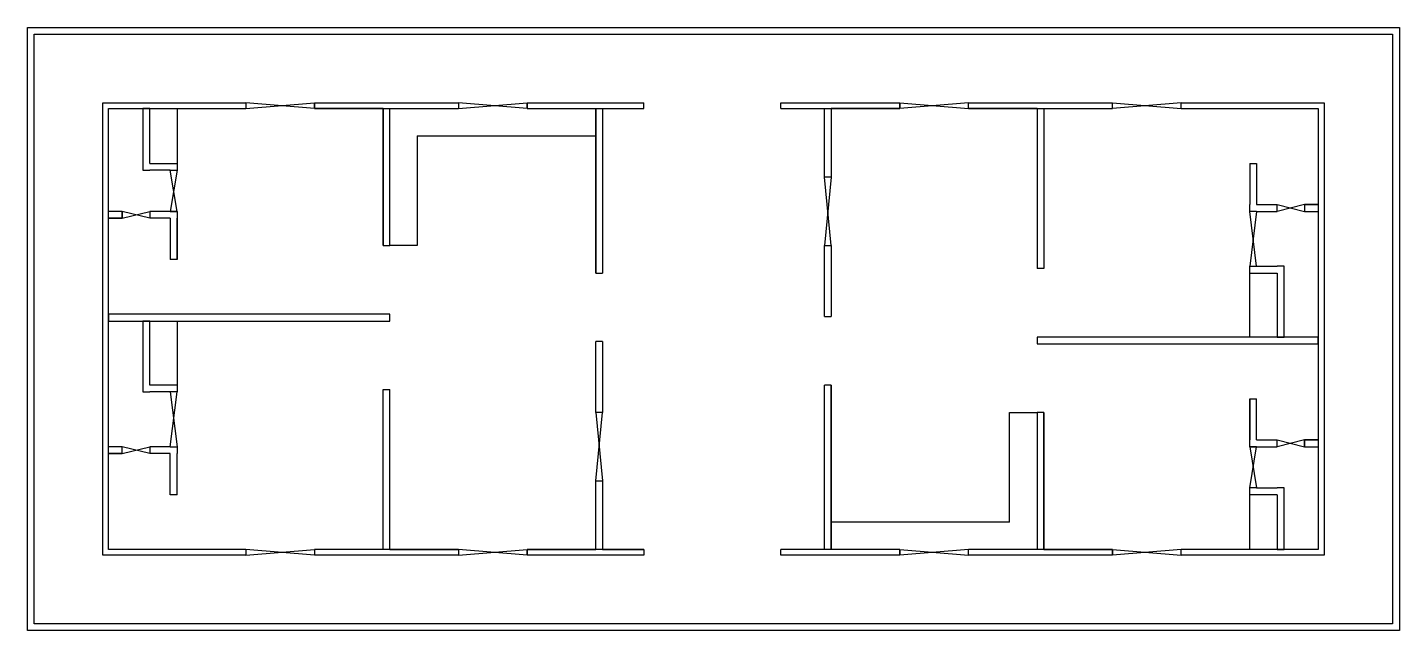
# Model space of a CAD drawing. Header units: inches. Extents: x -657 to 543, y -1701 to -1173.
import ezdxf

# ---------------------------------------------------------------- set-up
doc = ezdxf.new("R2010")
doc.units = ezdxf.units.IN
doc.header["$MEASUREMENT"] = 0

msp = doc.modelspace()

# ---------------------------------------------------------------- linework, layer by layer
for p, q in [((-657.4, -1701.2), (-657.4, -1173.2)), ((-657.4, -1173.2), (542.6, -1173.2)), ((542.6, -1173.2), (542.6, -1701.2)), ((-651.4, -1695.2), (-651.4, -1179.2)), ((-651.4, -1179.2), (536.6, -1179.2)), ((536.6, -1179.2), (536.6, -1695.2)), ((-591.4, -1239.2), (-466.4, -1239.2)), ((-591.4, -1635.2), (-591.4, -1239.2)), ((-591.4, -1635.2), (-591.4, -1239.2)), ((-591.4, -1239.2), (-466.4, -1239.2)), ((-586.4, -1630.2), (-586.4, -1244.2)), ((-586.4, -1244.2), (-466.4, -1244.2)), ((-586.4, -1244.2), (-526.4, -1244.2)), ((-585.4, -1244.2), (-466.4, -1244.2)), ((-550.4, -1244.2), (-556.4, -1244.2)), ((-556.4, -1244.2), (-556.4, -1292.2)), ((-550.4, -1292.2), (-550.4, -1244.2)), ((-526.4, -1244.2), (-526.4, -1298.2)), ((-466.4, -1239.2), (-466.4, -1244.2)), ((-466.4, -1244.2), (-406.4, -1239.2)), ((-406.4, -1244.2), (-466.4, -1239.2)), ((-406.4, -1239.2), (-280.4, -1239.2)), ((-406.4, -1244.2), (-406.4, -1239.2)), ((-406.4, -1239.2), (-406.4, -1244.2)), ((-406.4, -1239.2), (-280.4, -1239.2)), ((-406.4, -1244.2), (-280.4, -1244.2)), ((-346.4, -1244.2), (-406.4, -1244.2)), ((-406.4, -1244.2), (-280.4, -1244.2)), ((-346.4, -1364.2), (-346.4, -1244.2)), ((-346.4, -1244.2), (-346.4, -1364.2)), ((-340.4, -1364.2), (-340.4, -1244.2)), ((-340.4, -1244.2), (-316.4, -1244.2)), ((-280.4, -1239.2), (-280.4, -1244.2)), ((-280.4, -1244.2), (-220.4, -1239.2)), ((-220.4, -1244.2), (-280.4, -1239.2)), ((-220.4, -1244.2), (-220.4, -1239.2)), ((-220.4, -1239.2), (-220.4, -1244.2)), ((-220.4, -1239.2), (-118.4, -1239.2)), ((-220.4, -1244.2), (-118.4, -1244.2)), ((-160.4, -1388.2), (-160.4, -1244.2)), ((-160.4, -1244.2), (-154.4, -1244.2)), ((-160.4, -1244.2), (-160.4, -1388.2)), ((-154.4, -1244.2), (-154.4, -1388.2)), ((-118.4, -1244.2), (-118.4, -1239.2)), ((1.6, -1244.2), (1.6, -1239.2)), ((1.6, -1239.2), (105.6, -1239.2)), ((1.6, -1244.2), (105.6, -1244.2)), ((39.6, -1304.2), (39.6, -1244.2)), ((45.6, -1244.2), (45.6, -1304.2)), ((105.6, -1244.2), (45.6, -1244.2)), ((45.6, -1244.2), (45.6, -1304.2)), ((105.6, -1239.2), (105.6, -1244.2)), ((165.6, -1239.2), (105.6, -1244.2)), ((105.6, -1244.2), (105.6, -1239.2)), ((105.6, -1239.2), (165.6, -1244.2)), ((165.6, -1244.2), (165.6, -1239.2)), ((165.6, -1239.2), (291.6, -1239.2)), ((225.6, -1244.2), (165.6, -1244.2)), ((225.6, -1244.2), (165.6, -1244.2)), ((165.6, -1244.2), (291.6, -1244.2)), ((225.6, -1244.2), (225.6, -1384.2)), ((231.6, -1244.2), (231.6, -1384.2)), ((351.6, -1239.2), (291.6, -1244.2)), ((291.6, -1244.2), (291.6, -1239.2)), ((291.6, -1239.2), (351.6, -1244.2)), ((351.6, -1244.2), (351.6, -1239.2)), ((351.6, -1239.2), (476.6, -1239.2)), ((351.6, -1244.2), (471.6, -1244.2)), ((471.6, -1244.2), (471.6, -1630.2)), ((476.6, -1239.2), (476.6, -1635.2)), ((-316.4, -1268.2), (-316.4, -1364.2)), ((-316.4, -1268.2), (-160.4, -1268.2)), ((-556.4, -1292.2), (-556.4, -1298.2)), ((-550.4, -1292.2), (-526.4, -1292.2)), ((411.6, -1292.2), (411.6, -1328.2)), ((411.6, -1292.2), (417.6, -1292.2)), ((417.6, -1292.2), (417.6, -1328.2)), ((-556.4, -1298.2), (-550.4, -1298.2)), ((-532.4, -1298.2), (-550.4, -1298.2)), ((-532.4, -1298.2), (-526.4, -1298.2)), ((-526.4, -1298.2), (-532.4, -1334.2)), ((-526.4, -1334.2), (-532.4, -1298.2)), ((45.6, -1304.2), (39.6, -1304.2)), ((45.6, -1304.2), (39.6, -1364.2)), ((45.6, -1364.2), (39.6, -1304.2)), ((411.6, -1334.2), (411.6, -1328.2)), ((417.6, -1328.2), (435.6, -1328.2)), ((435.6, -1334.2), (435.6, -1328.2)), ((459.6, -1328.2), (435.6, -1334.2)), ((435.6, -1334.2), (435.6, -1328.2)), ((435.6, -1328.2), (459.6, -1334.2)), ((471.6, -1328.2), (459.6, -1328.2)), ((459.6, -1328.2), (459.6, -1334.2)), ((459.6, -1328.2), (471.6, -1328.2)), ((-574.4, -1334.2), (-586.4, -1334.2)), ((-574.4, -1340.2), (-586.4, -1340.2)), ((-586.4, -1340.2), (-574.4, -1340.2)), ((-574.4, -1340.2), (-574.4, -1334.2)), ((-550.4, -1340.2), (-574.4, -1334.2)), ((-574.4, -1334.2), (-574.4, -1340.2)), ((-574.4, -1340.2), (-550.4, -1334.2)), ((-526.4, -1334.2), (-550.4, -1334.2)), ((-550.4, -1334.2), (-550.4, -1340.2)), ((-532.4, -1340.2), (-550.4, -1340.2)), ((-532.4, -1334.2), (-526.4, -1334.2)), ((-532.4, -1340.2), (-532.4, -1376.2)), ((-526.4, -1334.2), (-526.4, -1376.2)), ((-526.4, -1376.2), (-526.4, -1340.2)), ((417.6, -1334.2), (411.6, -1334.2)), ((417.6, -1334.2), (411.6, -1382.2)), ((417.6, -1382.2), (411.6, -1334.2)), ((417.6, -1334.2), (435.6, -1334.2)), ((459.6, -1334.2), (471.6, -1334.2)), ((-346.4, -1364.2), (-340.4, -1364.2)), ((-316.4, -1364.2), (-340.4, -1364.2)), ((39.6, -1426.2), (39.6, -1364.2)), ((39.6, -1364.2), (45.6, -1364.2)), ((39.6, -1364.2), (45.6, -1364.2)), ((45.6, -1364.2), (45.6, -1426.2)), ((-526.4, -1376.2), (-532.4, -1376.2)), ((-160.4, -1388.2), (-154.4, -1388.2)), ((231.6, -1384.2), (225.6, -1384.2)), ((411.6, -1444.2), (411.6, -1382.2)), ((411.6, -1382.2), (417.6, -1382.2)), ((411.6, -1382.2), (417.6, -1382.2)), ((411.6, -1388.2), (417.6, -1388.2)), ((417.6, -1382.2), (435.6, -1382.2)), ((417.6, -1388.2), (435.6, -1388.2)), ((441.6, -1382.3), (435.6, -1382.2)), ((435.6, -1388.2), (435.6, -1444.2)), ((441.6, -1444.2), (441.6, -1382.3)), ((-340.4, -1424.2), (-586.4, -1424.2)), ((-586.4, -1424.2), (-586.4, -1430.2)), ((-340.4, -1430.2), (-340.4, -1424.2)), ((39.6, -1426.2), (45.6, -1426.2)), ((-586.4, -1430.2), (-340.4, -1430.2)), ((-586.4, -1430.2), (-526.4, -1430.2)), ((-550.4, -1430.2), (-556.4, -1430.2)), ((-556.4, -1430.2), (-556.4, -1492.1)), ((-550.4, -1486.2), (-550.4, -1430.2)), ((-526.4, -1430.2), (-526.4, -1492.2)), ((-160.4, -1510.2), (-160.4, -1448.2)), ((-154.4, -1448.2), (-160.4, -1448.2)), ((-154.4, -1448.2), (-154.4, -1510.2)), ((471.6, -1444.2), (225.6, -1444.2)), ((225.6, -1444.2), (225.6, -1450.2)), ((225.6, -1450.2), (471.6, -1450.2)), ((471.6, -1444.2), (411.6, -1444.2)), ((435.6, -1444.2), (441.6, -1444.2)), ((471.6, -1450.2), (471.6, -1444.2)), ((-532.4, -1486.2), (-550.4, -1486.2)), ((-526.4, -1486.2), (-532.4, -1486.2)), ((39.6, -1630.2), (39.6, -1486.2)), ((45.6, -1486.2), (39.6, -1486.2)), ((45.6, -1630.2), (45.6, -1486.2)), ((45.6, -1486.2), (45.6, -1630.2)), ((-556.4, -1492.1), (-550.4, -1492.2)), ((-532.4, -1492.2), (-550.4, -1492.2)), ((-526.4, -1492.2), (-532.4, -1492.2)), ((-532.4, -1540.2), (-526.4, -1492.2)), ((-526.4, -1492.2), (-532.4, -1492.2)), ((-532.4, -1492.2), (-526.4, -1540.2)), ((-346.4, -1630.2), (-346.4, -1490.2)), ((-346.4, -1490.2), (-340.4, -1490.2)), ((-340.4, -1630.2), (-340.4, -1490.2)), ((411.6, -1498.2), (417.6, -1498.2)), ((411.6, -1498.2), (411.6, -1534.2)), ((411.6, -1540.2), (411.6, -1498.2)), ((417.6, -1534.2), (417.6, -1498.2)), ((-154.4, -1510.2), (-160.4, -1510.2)), ((-160.4, -1570.2), (-154.4, -1510.2)), ((-154.4, -1510.2), (-160.4, -1510.2)), ((-160.4, -1510.2), (-154.4, -1570.2)), ((201.6, -1606.2), (201.6, -1510.2)), ((201.6, -1510.2), (225.6, -1510.2)), ((231.6, -1510.2), (225.6, -1510.2)), ((225.6, -1510.2), (225.6, -1630.2)), ((231.6, -1630.2), (231.6, -1510.2)), ((231.6, -1510.2), (231.6, -1630.2)), ((417.6, -1534.2), (435.6, -1534.2)), ((435.6, -1540.2), (435.6, -1534.2)), ((435.6, -1534.2), (459.6, -1540.2)), ((459.6, -1534.2), (435.6, -1540.2)), ((471.6, -1534.2), (459.6, -1534.2)), ((459.6, -1534.2), (459.6, -1540.2)), ((459.6, -1540.2), (459.6, -1534.2)), ((459.6, -1534.2), (471.6, -1534.2)), ((-574.4, -1540.2), (-586.4, -1540.2)), ((-574.4, -1546.2), (-586.4, -1546.2)), ((-586.4, -1546.2), (-574.4, -1546.2)), ((-574.4, -1546.2), (-574.4, -1540.2)), ((-574.4, -1546.2), (-550.4, -1540.2)), ((-550.4, -1546.2), (-574.4, -1540.2)), ((-532.4, -1540.2), (-550.4, -1540.2)), ((-550.4, -1540.2), (-550.4, -1546.2)), ((-550.4, -1540.2), (-550.4, -1546.2)), ((-532.4, -1546.2), (-550.4, -1546.2)), ((-532.4, -1540.2), (-526.4, -1540.2)), ((-532.4, -1582.2), (-532.4, -1546.2)), ((-526.4, -1540.2), (-526.4, -1546.2)), ((-526.4, -1582.2), (-526.4, -1546.2)), ((411.6, -1540.2), (435.6, -1540.2)), ((411.6, -1576.2), (417.6, -1540.2)), ((417.6, -1540.2), (411.6, -1540.2)), ((411.6, -1540.2), (417.6, -1576.2)), ((459.6, -1540.2), (471.6, -1540.2)), ((-160.4, -1630.2), (-160.4, -1570.2)), ((-160.4, -1630.2), (-160.4, -1570.2)), ((-160.4, -1570.2), (-154.4, -1570.2)), ((-154.4, -1570.2), (-154.4, -1630.2)), ((-526.4, -1582.2), (-532.4, -1582.2)), ((411.6, -1630.2), (411.6, -1576.2)), ((417.6, -1576.2), (411.6, -1576.2)), ((435.6, -1582.2), (411.6, -1582.2)), ((417.6, -1576.2), (435.6, -1576.2)), ((441.6, -1576.2), (435.6, -1576.2)), ((435.6, -1582.2), (435.6, -1630.2)), ((441.6, -1582.2), (441.6, -1576.2)), ((441.6, -1630.2), (441.6, -1582.2)), ((201.6, -1606.2), (45.6, -1606.2)), ((-466.4, -1630.2), (-586.4, -1630.2)), ((-466.4, -1630.2), (-585.4, -1630.2)), ((-466.4, -1630.2), (-466.4, -1635.2)), ((-466.4, -1635.2), (-406.4, -1630.2)), ((-406.4, -1635.2), (-466.4, -1630.2)), ((-280.4, -1630.2), (-406.4, -1630.2)), ((-406.4, -1630.2), (-406.4, -1635.2)), ((-280.4, -1630.2), (-406.4, -1630.2)), ((-340.4, -1630.2), (-280.4, -1630.2)), ((-340.4, -1630.2), (-280.4, -1630.2)), ((-280.4, -1630.2), (-280.4, -1635.2)), ((-280.4, -1635.2), (-220.4, -1630.2)), ((-220.4, -1635.2), (-280.4, -1630.2)), ((-220.4, -1630.2), (-160.4, -1630.2)), ((-220.4, -1635.2), (-220.4, -1630.2)), ((-220.4, -1630.2), (-220.4, -1635.2)), ((-118.4, -1630.2), (-220.4, -1630.2)), ((-154.4, -1630.2), (-118.4, -1630.2)), ((-118.4, -1630.2), (-118.4, -1635.2)), ((105.6, -1630.2), (1.6, -1630.2)), ((1.6, -1635.2), (1.6, -1630.2)), ((45.6, -1630.2), (39.6, -1630.2)), ((105.6, -1630.2), (105.6, -1635.2)), ((165.6, -1630.2), (105.6, -1635.2)), ((105.6, -1635.2), (105.6, -1630.2)), ((105.6, -1630.2), (165.6, -1635.2)), ((291.6, -1630.2), (165.6, -1630.2)), ((165.6, -1635.2), (165.6, -1630.2)), ((225.6, -1630.2), (201.6, -1630.2)), ((231.6, -1630.2), (291.6, -1630.2)), ((291.6, -1630.2), (291.6, -1635.2)), ((351.6, -1630.2), (291.6, -1635.2)), ((291.6, -1635.2), (291.6, -1630.2)), ((291.6, -1630.2), (351.6, -1635.2)), ((471.6, -1630.2), (351.6, -1630.2)), ((351.6, -1635.2), (351.6, -1630.2)), ((471.6, -1630.2), (411.6, -1630.2)), ((435.6, -1630.2), (441.6, -1630.2)), ((-466.4, -1635.2), (-591.4, -1635.2)), ((-466.4, -1635.2), (-591.4, -1635.2)), ((-280.4, -1635.2), (-406.4, -1635.2)), ((-280.4, -1635.2), (-406.4, -1635.2)), ((-118.4, -1635.2), (-220.4, -1635.2)), ((105.6, -1635.2), (1.6, -1635.2)), ((291.6, -1635.2), (165.6, -1635.2)), ((476.6, -1635.2), (351.6, -1635.2)), ((542.6, -1701.2), (-657.4, -1701.2)), ((536.6, -1695.2), (-651.4, -1695.2))]:
    msp.add_line(p, q)

doc.saveas('drawing.dxf')
